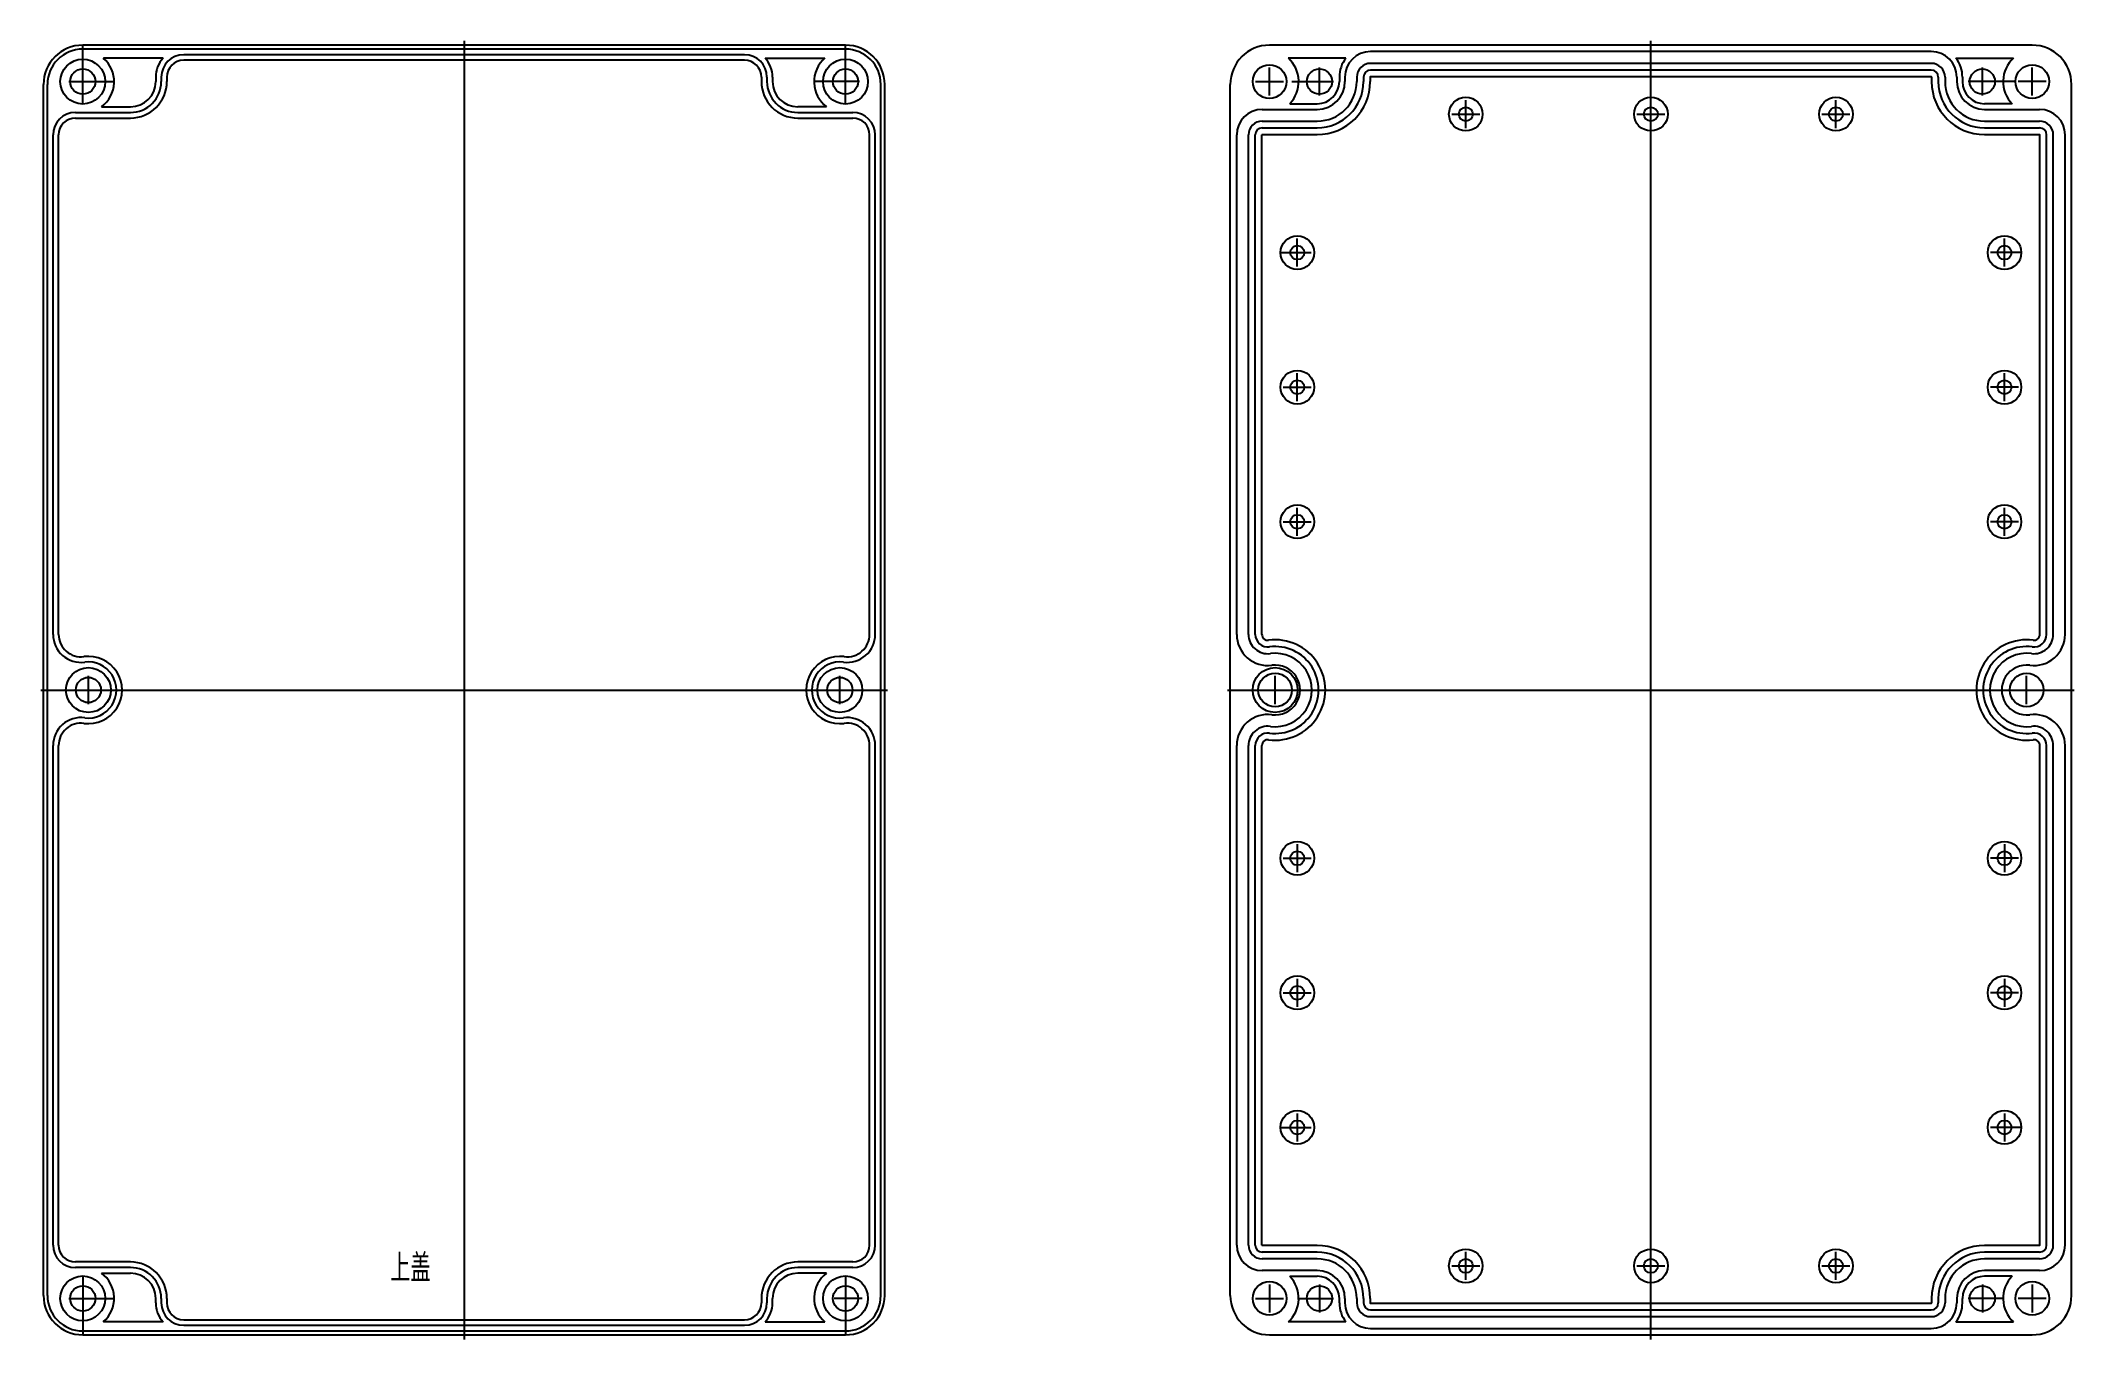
# Model space of a CAD drawing. Header units: millimetres. Extents: x 1431 to 1794, y 322 to 553.
import ezdxf

# ---------------------------------------------------------------- set-up
doc = ezdxf.new("R2010")
doc.units = ezdxf.units.MM
doc.styles.get("Standard").update_dxf_attribs({"font": 'txt', "bigfont": 'gbcbig.shx'})

msp = doc.modelspace()

# ---------------------------------------------------------------- linework, layer by layer
for p, q in [((1574.4, 552.63), (1438.4, 552.63)), ((1438.4, 542.13), (1438.4, 552.61)), ((1574.4, 551.93), (1438.4, 551.93)), ((1506.4, 553.43), (1506.4, 321.83)), ((1574.4, 542.13), (1574.4, 552.61)), ((1786.01, 552.63), (1650.01, 552.63)), ((1768.01, 551.48), (1668.01, 551.48)), ((1718.01, 321.83), (1718.01, 553.43)), ((1452.73, 550.33), (1442.07, 550.33)), ((1556.4, 550.93), (1456.4, 550.93)), ((1556.4, 549.93), (1456.4, 549.93)), ((1560.06, 550.33), (1570.72, 550.33)), ((1650.01, 543.63), (1650.01, 548.63)), ((1663.62, 550.33), (1653.36, 550.33)), ((1658.91, 543.63), (1658.91, 548.63)), ((1768.01, 549.38), (1668.01, 549.38)), ((1768.01, 548.18), (1668.01, 548.18)), ((1772.4, 550.33), (1782.66, 550.33)), ((1777.11, 543.63), (1777.11, 548.63)), ((1786.01, 543.63), (1786.01, 548.63)), ((1431.4, 329.63), (1431.4, 545.63)), ((1432.1, 329.63), (1432.1, 545.63)), ((1435.9, 546.13), (1443.9, 546.13)), ((1451.4, 546.93), (1451.4, 546.13)), ((1452.4, 546.93), (1452.4, 546.13)), ((1453.4, 546.93), (1453.4, 546.13)), ((1559.4, 546.93), (1559.4, 546.13)), ((1560.4, 546.93), (1560.4, 546.13)), ((1561.4, 546.93), (1561.4, 546.13)), ((1576.9, 546.13), (1568.9, 546.13)), ((1580.7, 329.63), (1580.7, 545.63)), ((1581.4, 329.63), (1581.4, 545.63)), ((1643.01, 329.63), (1643.01, 545.63)), ((1647.51, 546.13), (1652.51, 546.13)), ((1654.01, 546.13), (1661.41, 546.13)), ((1662.46, 546.93), (1662.46, 546.13)), ((1663.46, 546.93), (1663.46, 546.13)), ((1665.56, 546.93), (1665.56, 546.13)), ((1666.76, 546.93), (1666.76, 546.13)), ((1667.96, 546.93), (1667.96, 546.13)), ((1768.01, 546.98), (1668.01, 546.98)), ((1768.06, 546.93), (1768.06, 546.13)), ((1769.26, 546.93), (1769.26, 546.13)), ((1770.46, 546.93), (1770.46, 546.13)), ((1772.56, 546.93), (1772.56, 546.13)), ((1773.56, 546.93), (1773.56, 546.13)), ((1783.01, 546.13), (1774.61, 546.13)), ((1788.51, 546.13), (1783.51, 546.13)), ((1793.01, 329.63), (1793.01, 545.63)), ((1437.1, 540.63), (1446.9, 540.63)), ((1441.76, 541.63), (1446.9, 541.63)), ((1571.03, 541.63), (1565.9, 541.63)), ((1565.9, 540.63), (1575.7, 540.63)), ((1648.71, 541.18), (1658.51, 541.18)), ((1653.62, 542.18), (1658.51, 542.18)), ((1682.51, 540.33), (1687.51, 540.33)), ((1685.01, 537.83), (1685.01, 542.83)), ((1715.51, 540.33), (1720.51, 540.33)), ((1718.01, 537.83), (1718.01, 542.83)), ((1748.51, 540.33), (1753.51, 540.33)), ((1751.01, 537.83), (1751.01, 542.83)), ((1782.4, 542.18), (1777.51, 542.18)), ((1777.51, 541.18), (1787.31, 541.18)), ((1437.1, 539.63), (1446.9, 539.63)), ((1565.9, 539.63), (1575.7, 539.63)), ((1648.71, 539.08), (1658.51, 539.08)), ((1648.71, 537.88), (1658.51, 537.88)), ((1648.71, 536.68), (1658.51, 536.68)), ((1777.51, 539.08), (1787.31, 539.08)), ((1777.51, 537.88), (1787.31, 537.88)), ((1777.51, 536.68), (1787.31, 536.68)), ((1433.1, 447.55), (1433.1, 536.63)), ((1434.1, 447.55), (1434.1, 536.63)), ((1578.7, 447.55), (1578.7, 536.63)), ((1579.7, 447.55), (1579.7, 536.63)), ((1644.16, 447.55), (1644.16, 536.63)), ((1646.26, 447.55), (1646.26, 536.63)), ((1647.46, 447.55), (1647.46, 536.63)), ((1648.66, 447.55), (1648.66, 536.63)), ((1787.36, 447.55), (1787.36, 536.63)), ((1788.56, 447.55), (1788.56, 536.63)), ((1789.76, 447.55), (1789.76, 536.63)), ((1791.86, 447.55), (1791.86, 536.63)), ((1651.96, 515.63), (1657.46, 515.63)), ((1654.96, 513.13), (1654.96, 518.13)), ((1784.06, 515.63), (1778.56, 515.63)), ((1781.06, 513.13), (1781.06, 518.13)), ((1654.96, 489.13), (1654.96, 494.13)), ((1781.06, 489.13), (1781.06, 494.13)), ((1652.46, 491.63), (1657.46, 491.63)), ((1783.56, 491.63), (1778.56, 491.63)), ((1654.96, 465.13), (1654.96, 470.13)), ((1781.06, 465.13), (1781.06, 470.13)), ((1652.46, 467.63), (1657.46, 467.63)), ((1783.56, 467.63), (1778.56, 467.63)), ((1439.4, 435.13), (1439.4, 440.13)), ((1573.4, 435.13), (1573.4, 440.13)), ((1651.01, 435.13), (1651.01, 440.13)), ((1785.01, 435.13), (1785.01, 440.13)), ((1430.9, 437.63), (1581.9, 437.63)), ((1435.4, 437.63), (1440.4, 437.63)), ((1642.51, 437.63), (1793.51, 437.63)), ((1647.01, 437.63), (1652.01, 437.63)), ((1433.1, 338.63), (1433.1, 427.72)), ((1434.1, 338.63), (1434.1, 427.72)), ((1578.7, 338.63), (1578.7, 427.72)), ((1579.7, 338.63), (1579.7, 427.72)), ((1644.16, 338.63), (1644.16, 427.72)), ((1646.26, 338.63), (1646.26, 427.72)), ((1647.46, 338.63), (1647.46, 427.72)), ((1648.66, 338.63), (1648.66, 427.72)), ((1787.36, 338.63), (1787.36, 427.72)), ((1788.56, 338.63), (1788.56, 427.72)), ((1789.76, 338.63), (1789.76, 427.72)), ((1791.86, 338.63), (1791.86, 427.72)), ((1654.96, 410.13), (1654.96, 405.13)), ((1781.06, 410.13), (1781.06, 405.13)), ((1652.46, 407.63), (1657.46, 407.63)), ((1783.56, 407.63), (1778.56, 407.63)), ((1654.96, 386.13), (1654.96, 381.13)), ((1781.06, 386.13), (1781.06, 381.13)), ((1652.46, 383.63), (1657.46, 383.63)), ((1783.56, 383.63), (1778.56, 383.63)), ((1651.96, 359.63), (1657.46, 359.63)), ((1654.96, 362.13), (1654.96, 357.13)), ((1784.06, 359.63), (1778.56, 359.63)), ((1781.06, 362.13), (1781.06, 357.13)), ((1658.51, 338.58), (1648.71, 338.58)), ((1658.51, 337.38), (1648.71, 337.38)), ((1685.01, 332.43), (1685.01, 337.43)), ((1718.01, 332.43), (1718.01, 337.43)), ((1751.01, 332.43), (1751.01, 337.43)), ((1787.31, 338.58), (1777.51, 338.58)), ((1787.31, 337.38), (1777.51, 337.38)), ((1446.9, 335.63), (1437.1, 335.63)), ((1446.9, 334.63), (1437.1, 334.63)), ((1441.76, 333.63), (1446.9, 333.63)), ((1575.7, 335.63), (1565.9, 335.63)), ((1575.7, 334.63), (1565.9, 334.63)), ((1571.03, 333.63), (1565.9, 333.63)), ((1658.51, 336.18), (1648.71, 336.18)), ((1658.51, 334.08), (1648.71, 334.08)), ((1682.51, 334.93), (1687.51, 334.93)), ((1715.51, 334.93), (1720.51, 334.93)), ((1748.51, 334.93), (1753.51, 334.93)), ((1787.31, 336.18), (1777.51, 336.18)), ((1787.31, 334.08), (1777.51, 334.08)), ((1438.4, 333.13), (1438.4, 322.65)), ((1574.4, 333.13), (1574.4, 322.65)), ((1650.01, 331.63), (1650.01, 326.63)), ((1653.62, 333.08), (1658.51, 333.08)), ((1658.91, 331.63), (1658.91, 326.63)), ((1777.11, 331.63), (1777.11, 326.63)), ((1782.4, 333.08), (1777.51, 333.08)), ((1786.01, 331.63), (1786.01, 326.63)), ((1435.9, 329.13), (1443.9, 329.13)), ((1451.4, 328.33), (1451.4, 329.13)), ((1452.4, 329.13), (1452.4, 328.33)), ((1453.4, 329.13), (1453.4, 328.33)), ((1559.4, 329.13), (1559.4, 328.33)), ((1560.4, 329.13), (1560.4, 328.33)), ((1561.4, 328.33), (1561.4, 329.13)), ((1577.39, 329.11), (1572.39, 329.11)), ((1647.51, 329.13), (1652.51, 329.13)), ((1655.01, 329.13), (1661.41, 329.13)), ((1662.46, 328.33), (1662.46, 329.13)), ((1663.46, 329.13), (1663.46, 328.33)), ((1665.56, 329.13), (1665.56, 328.33)), ((1666.76, 329.13), (1666.76, 328.33)), ((1667.96, 329.13), (1667.96, 328.33)), ((1668.01, 328.28), (1768.01, 328.28)), ((1668.01, 327.08), (1768.01, 327.08)), ((1768.06, 329.13), (1768.06, 328.33)), ((1769.26, 329.13), (1769.26, 328.33)), ((1770.46, 329.13), (1770.46, 328.33)), ((1772.56, 329.13), (1772.56, 328.33)), ((1773.56, 328.33), (1773.56, 329.13)), ((1781.01, 329.13), (1774.61, 329.13)), ((1788.51, 329.13), (1783.51, 329.13)), ((1438.4, 323.33), (1574.4, 323.33)), ((1452.73, 324.93), (1442.07, 324.93)), ((1456.4, 325.33), (1556.4, 325.33)), ((1456.4, 324.33), (1556.4, 324.33)), ((1560.06, 324.93), (1570.72, 324.93)), ((1663.62, 324.93), (1653.36, 324.93)), ((1668.01, 325.88), (1768.01, 325.88)), ((1668.01, 323.78), (1768.01, 323.78)), ((1772.4, 324.93), (1782.66, 324.93)), ((1438.4, 322.63), (1574.4, 322.63)), ((1650.01, 322.63), (1786.01, 322.63))]:
    msp.add_line(p, q)
for centre, radius in [((1438.4, 546.13), 4), ((1438.4, 546.13), 2.25), ((1574.4, 546.13), 4), ((1574.4, 546.13), 2.25), ((1650.01, 546.13), 3), ((1658.91, 546.13), 2.25), ((1777.11, 546.13), 2.25), ((1786.01, 546.13), 3), ((1685.01, 540.33), 3), ((1685.01, 540.33), 1.25), ((1718.01, 540.33), 3), ((1718.01, 540.33), 1.25), ((1751.01, 540.33), 3), ((1751.01, 540.33), 1.25), ((1654.96, 515.63), 3), ((1781.06, 515.63), 3), ((1654.96, 515.63), 1.25), ((1781.06, 515.63), 1.25), ((1654.96, 491.63), 3), ((1781.06, 491.63), 3), ((1654.96, 491.63), 1.25), ((1781.06, 491.63), 1.25), ((1654.96, 467.63), 3), ((1654.96, 467.63), 1.25), ((1781.06, 467.63), 3), ((1781.06, 467.63), 1.25), ((1439.4, 437.63), 4), ((1439.4, 437.63), 2.25), ((1573.4, 437.63), 4), ((1573.4, 437.63), 2.25), ((1651.01, 437.63), 4), ((1651.01, 437.63), 3), ((1785.01, 437.63), 3), ((1654.96, 407.63), 3), ((1781.06, 407.63), 3), ((1654.96, 407.63), 1.25), ((1781.06, 407.63), 1.25), ((1654.96, 383.63), 3), ((1654.96, 383.63), 1.25), ((1781.06, 383.63), 3), ((1781.06, 383.63), 1.25), ((1654.96, 359.63), 3), ((1781.06, 359.63), 3), ((1654.96, 359.63), 1.25), ((1781.06, 359.63), 1.25), ((1685.01, 334.93), 3), ((1718.01, 334.93), 3), ((1751.01, 334.93), 3), ((1685.01, 334.93), 1.25), ((1718.01, 334.93), 1.25), ((1751.01, 334.93), 1.25), ((1438.4, 329.13), 4), ((1438.4, 329.13), 2.25), ((1574.4, 329.13), 4), ((1574.4, 329.13), 2.25), ((1650.01, 329.13), 3), ((1658.91, 329.13), 2.25), ((1777.11, 329.13), 2.25), ((1786.01, 329.13), 3)]:
    msp.add_circle(centre, radius)
for centre, radius, start, end in [((1438.4, 545.63), 7, 90, 180), ((1438.4, 545.63), 6.3, 90, 180), ((1574.4, 545.63), 7, 0, 90), ((1574.4, 545.63), 6.3, 0, 90), ((1650.01, 545.63), 7, 90, 180), ((1668.01, 546.93), 4.55, 90, 180), ((1768.01, 546.93), 4.55, 0, 90), ((1786.01, 545.63), 7, 0, 90), ((1438.39, 546.11), 5.6, 306.9542, 48.9778), ((1456.4, 546.93), 5, 137.1564, 180), ((1456.4, 546.93), 4, 90, 180), ((1456.4, 546.93), 3, 90, 180), ((1556.4, 546.93), 4, 0, 90), ((1556.4, 546.93), 3, 0, 90), ((1556.4, 546.93), 5, 0, 42.8436), ((1574.4, 546.11), 5.6, 131.0222, 233.0458), ((1649.51, 546.13), 5.7, 316.1333, 47.4631), ((1668.01, 546.93), 5.55, 142.2213, 180), ((1668.01, 546.93), 2.45, 90, 180), ((1668.01, 546.93), 1.25, 90, 180), ((1768.01, 546.93), 2.45, 0, 90), ((1768.01, 546.93), 1.25, 0, 90), ((1768.01, 546.93), 5.55, 0, 37.7787), ((1786.51, 546.13), 5.7, 132.5369, 223.8667), ((1446.9, 546.13), 6.5, 270, 360), ((1446.9, 546.13), 5.5, 270, 360), ((1446.9, 546.13), 4.5, 270, 360), ((1565.9, 546.13), 6.5, 180, 270), ((1565.9, 546.13), 5.5, 180, 270), ((1565.9, 546.13), 4.5, 180, 270), ((1658.51, 546.13), 7.05, 270, 360), ((1658.51, 546.13), 8.25, 270, 360), ((1658.51, 546.13), 4.95, 270, 360), ((1658.51, 546.13), 3.95, 270, 360), ((1658.51, 546.13), 9.45, 270, 360), ((1668.01, 546.93), 0.05, 90, 180), ((1768.01, 546.93), 0.05, 0, 90), ((1777.51, 546.13), 9.45, 180, 270), ((1777.51, 546.13), 8.25, 180, 270), ((1777.51, 546.13), 7.05, 180, 270), ((1777.51, 546.13), 4.95, 180, 270), ((1777.51, 546.13), 3.95, 180, 270), ((1437.1, 536.63), 4, 90, 180), ((1575.7, 536.63), 4, 0, 90), ((1648.71, 536.63), 4.55, 90, 180), ((1787.31, 536.63), 4.55, 0, 90), ((1437.1, 536.63), 3, 90, 180), ((1575.7, 536.63), 3, 0, 90), ((1648.71, 536.63), 2.45, 90, 180), ((1648.71, 536.63), 1.25, 90, 180), ((1648.71, 536.63), 0.05, 90, 180), ((1787.31, 536.63), 2.45, 0, 90), ((1787.31, 536.63), 1.25, 0, 90), ((1787.31, 536.63), 0.05, 0, 90), ((1438.1, 447.55), 5, 180, 277.4696), ((1438.1, 447.55), 4, 180, 277.4696), ((1574.7, 447.55), 5, 262.5304, 0), ((1574.7, 447.55), 4, 262.5304, 0), ((1649.71, 447.55), 5.55, 180, 277.4696), ((1649.71, 447.55), 3.45, 180, 277.4696), ((1649.71, 447.55), 2.25, 180, 277.4696), ((1649.71, 447.55), 1.05, 180, 277.4696), ((1651.01, 437.63), 8.95, 262.5304, 97.4696), ((1785.01, 437.63), 8.95, 82.5304, 277.4696), ((1786.31, 447.55), 5.55, 262.5304, 0), ((1786.31, 447.55), 3.45, 262.5304, 0), ((1786.31, 447.55), 2.25, 262.5304, 0), ((1786.31, 447.55), 1.05, 262.5304, 0), ((1439.4, 437.63), 6, 262.5304, 97.4696), ((1439.4, 437.63), 5, 262.5304, 97.4696), ((1573.4, 437.63), 6, 82.5304, 277.4696), ((1573.4, 437.63), 5, 82.5304, 277.4696), ((1651.01, 437.63), 7.75, 262.5304, 97.4696), ((1651.01, 437.63), 6.55, 262.5304, 97.4696), ((1785.01, 437.63), 7.75, 82.5304, 277.4696), ((1785.01, 437.63), 6.55, 82.5304, 277.4696), ((1651.01, 437.63), 4.45, 262.5304, 97.4696), ((1785.01, 437.63), 4.45, 82.5304, 277.4696), ((1438.1, 427.72), 5, 82.5304, 180), ((1438.1, 427.72), 4, 82.5304, 180), ((1574.7, 427.72), 5, 0, 97.4696), ((1574.7, 427.72), 4, 0, 97.4696), ((1649.71, 427.72), 5.55, 82.5304, 180), ((1786.31, 427.72), 5.55, 0, 97.4696), ((1649.71, 427.72), 3.45, 82.5304, 180), ((1649.71, 427.72), 2.25, 82.5304, 180), ((1649.71, 427.72), 1.05, 82.5304, 180), ((1786.31, 427.72), 3.45, 0, 97.4696), ((1786.31, 427.72), 2.25, 0, 97.4696), ((1786.31, 427.72), 1.05, 0, 97.4696), ((1437.1, 338.63), 4, 180, 270), ((1437.1, 338.63), 3, 180, 270), ((1575.7, 338.63), 3, 270, 0), ((1575.7, 338.63), 4, 270, 0), ((1648.71, 338.63), 4.55, 180, 270), ((1648.71, 338.63), 2.45, 180, 270), ((1648.71, 338.63), 1.25, 180, 270), ((1648.71, 338.63), 0.05, 180, 270), ((1658.51, 329.13), 9.45, 360, 90), ((1658.51, 329.13), 8.25, 360, 90), ((1777.51, 329.13), 9.45, 90, 180), ((1777.51, 329.13), 8.25, 90, 180), ((1787.31, 338.63), 2.45, 270, 0), ((1787.31, 338.63), 1.25, 270, 0), ((1787.31, 338.63), 4.55, 270, 0), ((1787.31, 338.63), 0.05, 270, 0), ((1438.39, 329.16), 5.6, 311.0222, 53.0458), ((1446.9, 329.13), 6.5, 360, 90), ((1446.9, 329.13), 5.5, 360, 90), ((1446.9, 329.13), 4.5, 0, 90), ((1565.9, 329.13), 6.5, 90, 180), ((1565.9, 329.13), 5.5, 90, 180), ((1565.9, 329.13), 4.5, 90, 180), ((1574.4, 329.16), 5.6, 126.9542, 228.9778), ((1658.51, 329.13), 7.05, 360, 90), ((1658.51, 329.13), 4.95, 360, 90), ((1777.51, 329.13), 7.05, 90, 180), ((1777.51, 329.13), 4.95, 90, 180), ((1649.51, 329.13), 5.7, 312.5369, 43.8667), ((1658.51, 329.13), 3.95, 0, 90), ((1777.51, 329.13), 3.95, 90, 180), ((1786.51, 329.13), 5.7, 136.1333, 227.4631), ((1438.4, 329.63), 7, 180, 270), ((1438.4, 329.63), 6.3, 180, 270), ((1456.4, 328.33), 5, 180, 222.8436), ((1456.4, 328.33), 4, 180, 270), ((1456.4, 328.33), 3, 180, 270), ((1556.4, 328.33), 3, 270, 0), ((1556.4, 328.33), 4, 270, 0), ((1556.4, 328.33), 5, 317.1564, 0), ((1574.4, 329.63), 7, 270, 0), ((1574.4, 329.63), 6.3, 270, 0), ((1650.01, 329.63), 7, 180, 270), ((1668.01, 328.33), 5.55, 180, 217.7787), ((1668.01, 328.33), 4.55, 180, 270), ((1668.01, 328.33), 2.45, 180, 270), ((1668.01, 328.33), 1.25, 180, 270), ((1668.01, 328.33), 0.05, 180, 270), ((1768.01, 328.33), 2.45, 270, 0), ((1768.01, 328.33), 1.25, 270, 0), ((1768.01, 328.33), 4.55, 270, 0), ((1768.01, 328.33), 0.05, 270, 0), ((1768.01, 328.33), 5.55, 322.2213, 0), ((1786.01, 329.63), 7, 270, 0)]:
    msp.add_arc(centre, radius, start, end)

# ---------------------------------------------------------------- texts
at = {"insert": (1493.22, 337.06), "char_height": 5, "width": 229.4118, "attachment_point": 1}
msp.add_mtext('上盖', dxfattribs=at)

doc.saveas('drawing.dxf')
